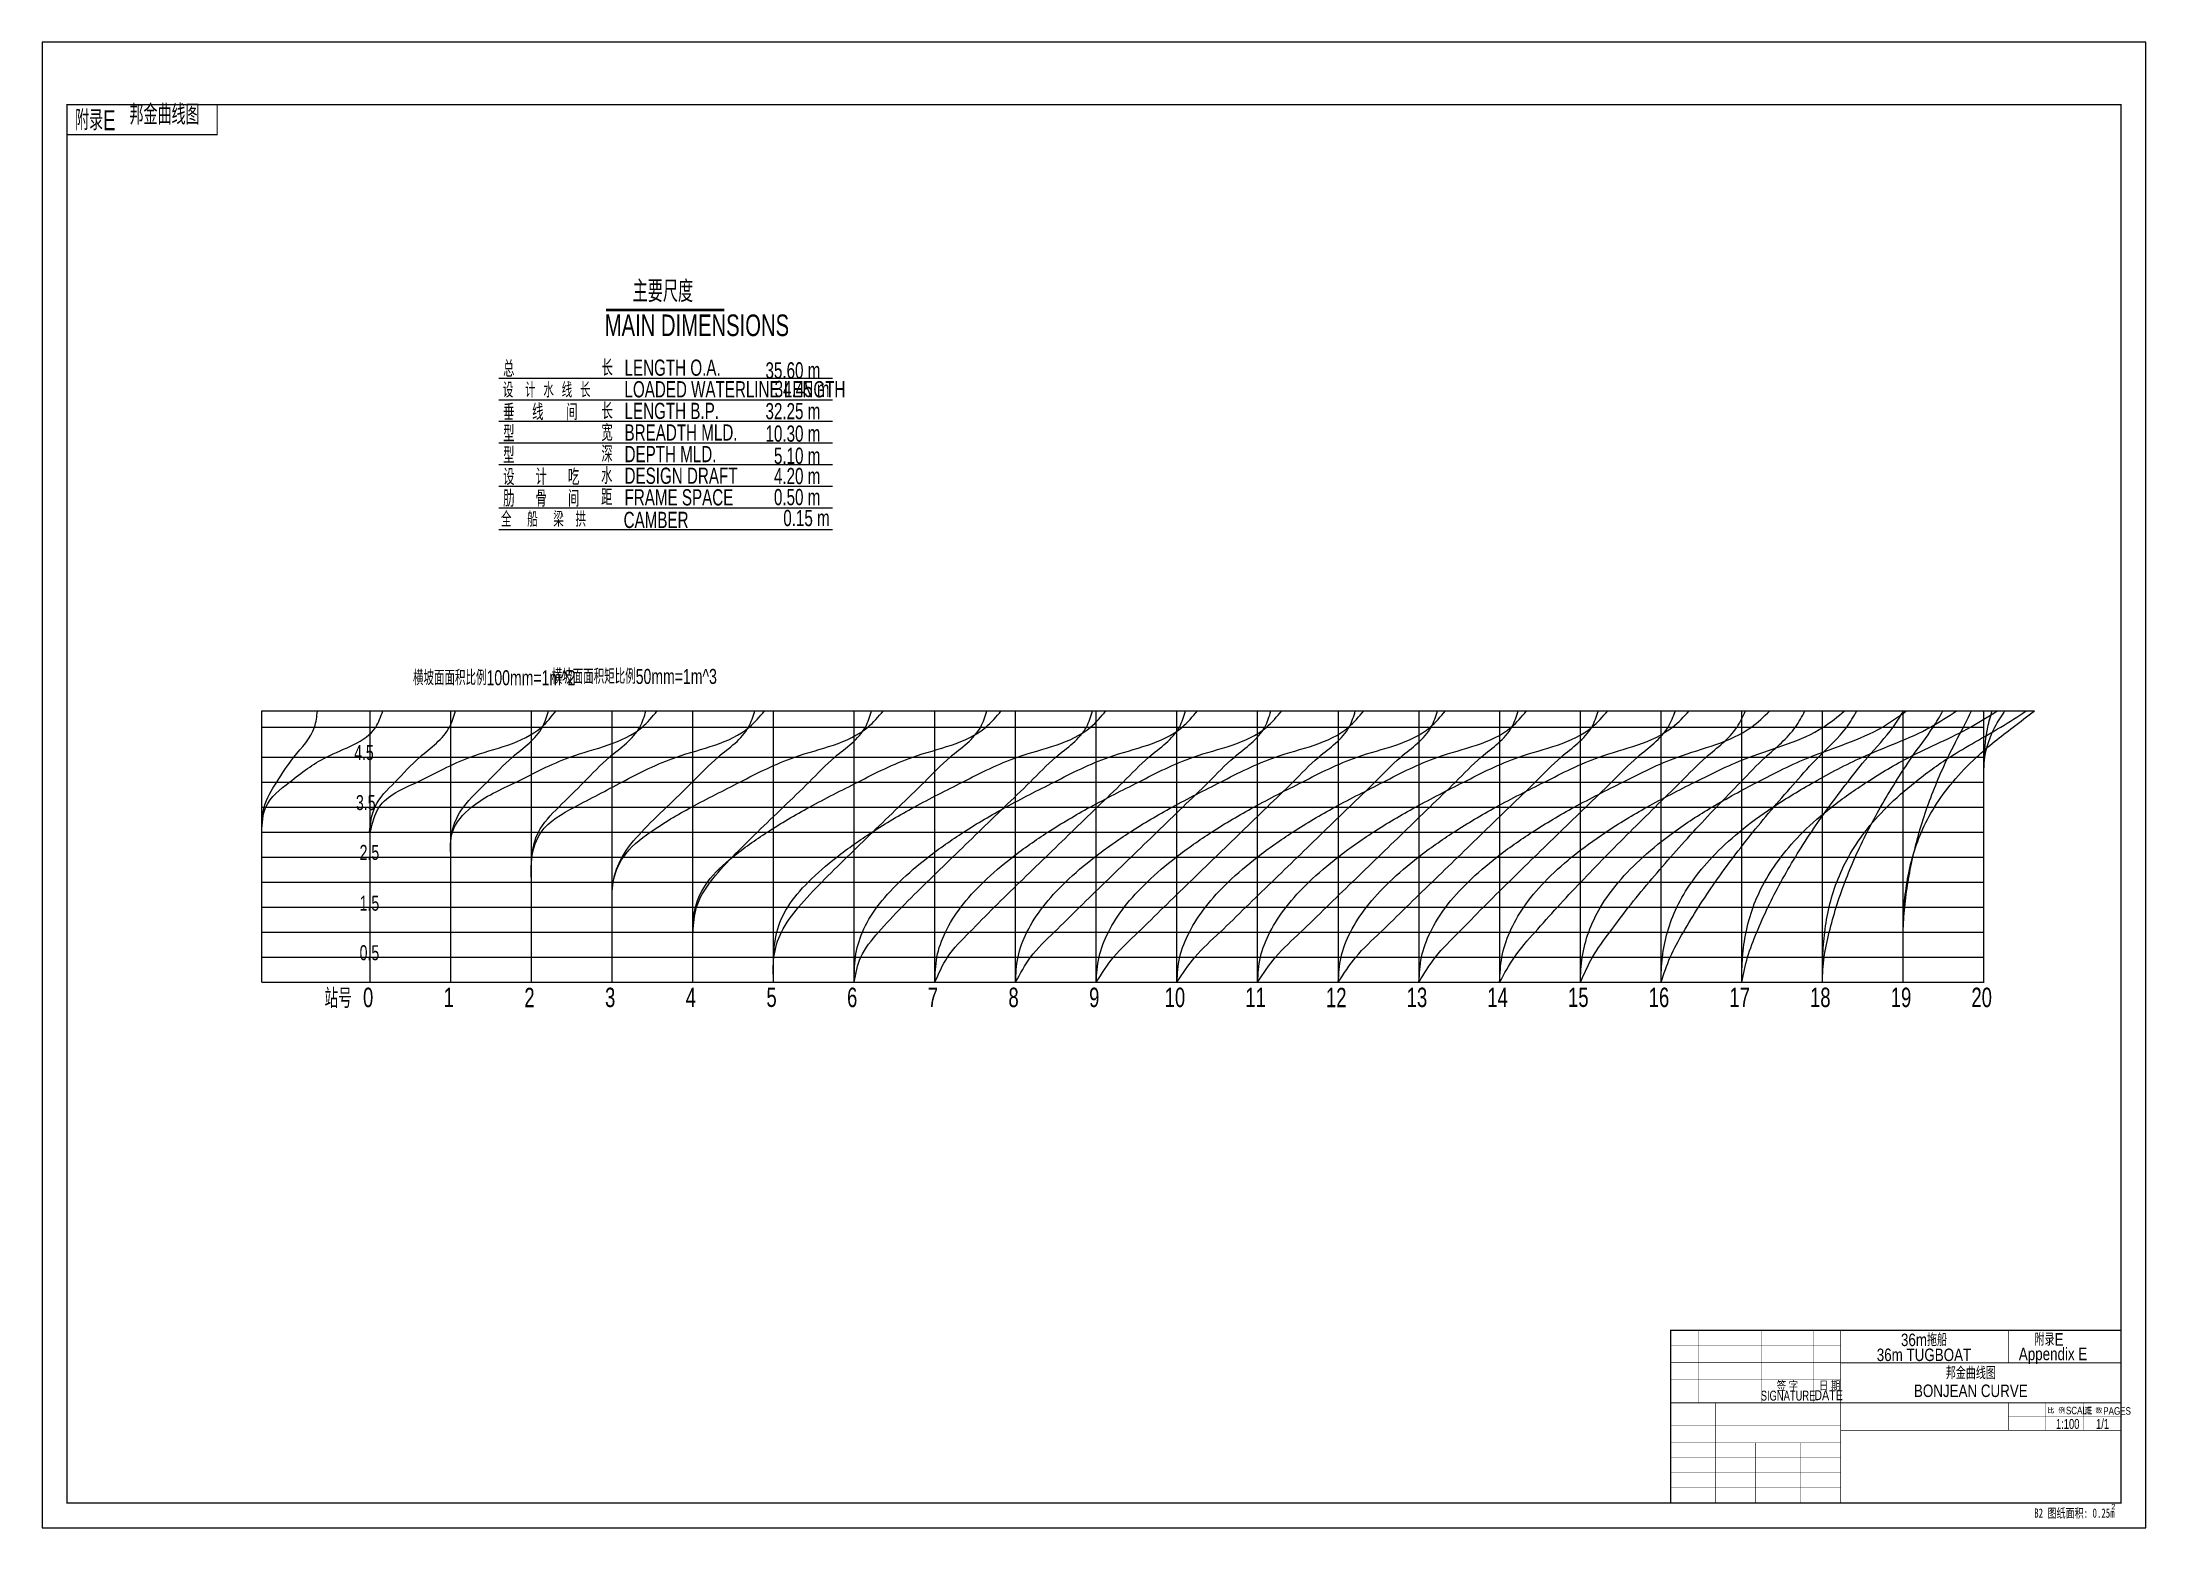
# Model space of a CAD drawing. Extents: x -698861 to -656811, y -210791 to -181091.
import ezdxf
from ezdxf.enums import TextEntityAlignment as Align

# ---------------------------------------------------------------- set-up
doc = ezdxf.new("R2010")
doc.units = 0
doc.header["$LTSCALE"] = 500
doc.header["$MEASUREMENT"] = 0
doc.linetypes.add('XX3', pattern=[5, 3, -2])
doc.linetypes.add('虚线 __ __ __ __ __ __ __ __ __ __ __ __ __ _', pattern=[0.75, 0.5, -0.25])
doc.layers.get('0').update_dxf_attribs({"linetype": 'CONTINUOUS', "lineweight": 20})
for name, color, linetype in [('00', 7, 'CONTINUOUS'), ('TitleBar', 7, 'CONTINUOUS'), ('XX1-5', 2, 'XX3')]:
    doc.layers.add(name, color=color, linetype=linetype)
doc.layers.add('图框', color=3, linetype='CONTINUOUS', lineweight=20)
doc.layers.add('虚线', color=1, linetype='虚线 __ __ __ __ __ __ __ __ __ __ __ __ __ _', lineweight=20)
doc.styles.add('HZ', font='')
doc.styles.add('SWISS721LIGHTBT', font='romany.shx', dxfattribs={"bigfont": 'hztxt.shx'})
doc.styles.add('中英混排2', font='romany.shx', dxfattribs={"width": 0.7, "height": 300, "bigfont": 'hztxt.shx'})
doc.styles.add('公司名称', font='')
doc.styles.add('西文', font='romany.shx', dxfattribs={"width": 0.8, "bigfont": 'hztxt.shx'})
doc.styles.get('HZ').set_extended_font_data('SimSun')
doc.styles.get('公司名称').set_extended_font_data('SimHei')

# ---------------------------------------------------------------- blocks, each defined once
blk = doc.blocks.new('*U165')
at = {"layer": '虚线', "color": 0, "linetype": 'ByBlock'}
blk.add_line((-3, 0), (-3, 5422), dxfattribs=at)
blk = doc.blocks.new('*U166')
at = {"layer": '虚线', "color": 0, "linetype": 'ByBlock', "lineweight": -2, "transparency": 16777216}
for p in [(0, 0), (1612.5, 0), (3225, 0), (4837.5, 0), (6450, 0), (8062.5, 0), (9675, 0), (11287.5, 0), (12900, 0), (14512.5, 0), (16125, 0), (17737.5, 0), (19350, 0), (20962.5, 0), (22575, 0), (24187.5, 0), (25800, 0), (27412.5, 0), (29025, 0), (30637.5, 0)]:
    blk.add_blockref('*U165', p, dxfattribs=at)
blk = doc.blocks.new('坐标轴')
at = {"layer": '虚线', "color": 0, "linetype": 'ByBlock'}
for p, q in [((-2166, 0), (-2166, 5422)), ((-2166, 5422), (0, 5422)), ((-2166, 5100), (32250, 5100)), ((0, 5422), (32250, 5422)), ((0, 0), (0, 5422)), ((-2166, 4500), (32250, 4500)), ((-2166, 4000), (32250, 4000)), ((-2166, 3500), (32250, 3500)), ((-2166, 3000), (32250, 3000)), ((-2166, 2500), (32250, 2500)), ((-2166, 2000), (32250, 2000)), ((-2166, 1500), (32250, 1500)), ((-2166, 1000), (32250, 1000)), ((-2166, 500), (32250, 500)), ((0, 0), (0, 500)), ((-2166, 0), (32262, 0))]:
    blk.add_line(p, q, dxfattribs=at)
blk.add_blockref('*U166', (1616, 0), dxfattribs=at)
blk = doc.blocks.new('面积矩')
at = {"layer": '虚线', "color": 2, "linetype": 'ByBlock'}
for points in [[(-4332, 3000), (-4171, 3500), (-3222, 4000), (-1752, 4500), (220, 5100), (504, 5422)], [(2, 3000), (358, 3500), (1874, 4000), (3999, 4500), (6848, 5100), (7430, 5422)], [(3225, 2500), (3288, 3000), (4053, 3500), (5833, 4000), (7987, 4500), (10873, 5100), (11472, 5422)], [(6450, 2000), (6467, 2500), (6833, 3000), (8172, 3500), (10065, 4000), (12240, 4500), (15154, 5100), (15766, 5422)], [(9675, 1500), (9713, 2000), (10122, 2500), (11196, 3000), (12845, 3500), (14777, 4000), (16969, 4500), (19897, 5100), (20513, 5422)], [(12900, 1000), (13001, 1500), (13488, 2000), (14486, 2500), (15876, 3000), (17557, 3500), (19495, 4000), (21687, 4500), (24614, 5100), (25227, 5422)], [(16125, 500), (16254, 1000), (16690, 1500), (17509, 2000), (18648, 2500), (20062, 3000), (21744, 3500), (23682, 4000), (25874, 4500), (28800, 5100), (29410, 5422)], [(19350, 0), (19399, 500), (19675, 1000), (20257, 1500), (21146, 2000), (22304, 2500), (23722, 3000), (25404, 3500), (27342, 4000), (29534, 4500), (32460, 5100), (33068, 5422)], [(22575, 0), (22656, 500), (22994, 1000), (23612, 1500), (24512, 2000), (25674, 2500), (27092, 3000), (28774, 3500), (30712, 4000), (32904, 4500), (35830, 5100), (36437, 5422)], [(25800, 0), (25896, 500), (26254, 1000), (26886, 1500), (27792, 2000), (28956, 2500), (30374, 3000), (32056, 3500), (33994, 4000), (36186, 4500), (39111, 5100), (39718, 5422)], [(29025, 0), (29134, 500), (29508, 1000), (30146, 1500), (31054, 2000), (32218, 2500), (33636, 3000), (35318, 3500), (37256, 4000), (39448, 4500), (42373, 5100), (42980, 5422)], [(32250, 0), (32363, 500), (32745, 1000), (33388, 1500), (34297, 2000), (35460, 2500), (36878, 3000), (38561, 3500), (40499, 4000), (42673, 4500), (45616, 5100), (46223, 5422)], [(35475, 0), (35588, 500), (35969, 1000), (36612, 1500), (37520, 2000), (38684, 2500), (40102, 3000), (41784, 3500), (43711, 4000), (45914, 4500), (48844, 5100), (49468, 5422)], [(38700, 0), (38810, 500), (39186, 1000), (39826, 1500), (40734, 2000), (41898, 2500), (43316, 3000), (44998, 3500), (46936, 4000), (49128, 4500), (52064, 5100), (52725, 5422)], [(41925, 0), (42028, 500), (42382, 1000), (42996, 1500), (43885, 2000), (45037, 2500), (46451, 3000), (48134, 3500), (50072, 4000), (52264, 4500), (55211, 5100), (55947, 5422)], [(45150, 0), (45240, 500), (45554, 1000), (46112, 1500), (46936, 2000), (48027, 2500), (49391, 3000), (51037, 3500), (52956, 4000), (55138, 4500), (58092, 5100), (58936, 5422)], [(48375, 0), (48449, 500), (48710, 1000), (49184, 1500), (49903, 2000), (50875, 2500), (52111, 3000), (53637, 3500), (55452, 4000), (57552, 4500), (60449, 5100), (61406, 5422)], [(51600, 0), (51656, 500), (51857, 1000), (52235, 1500), (52826, 2000), (53648, 2500), (54720, 3000), (56073, 3500), (57716, 4000), (59652, 4500), (62376, 5100), (63407, 5422)], [(54825, 0), (54861, 500), (55002, 1000), (55282, 1500), (55738, 2000), (56393, 2500), (57272, 3000), (58412, 3500), (59828, 4000), (61532, 4500), (63974, 5100), (65032, 5422)], [(58050, 0), (58064, 500), (58143, 1000), (58319, 1500), (58626, 2000), (59092, 2500), (59747, 3000), (60626, 3500), (61755, 4000), (63144, 4500), (65184, 5100), (66193, 5422)], [(61277, 1000), (61319, 1500), (61435, 2000), (61655, 2500), (62008, 3000), (62533, 3500), (63260, 4000), (64211, 4500), (65681, 5100), (66530, 5422)], [(64500, 4000), (64549, 4500), (64950, 5100), (65350, 5422)]]:
    blk.add_spline(points, degree=3, dxfattribs=at)

msp = doc.modelspace()

# ---------------------------------------------------------------- linework, layer by layer
at = {"lineweight": 40}
msp.add_line((-687589, -186444), (-685226, -186444), dxfattribs=at)
at = {"lineweight": 20}
for p, q in [((-689732, -187807), (-683060, -187807)), ((-689732, -188239), (-683060, -188239)), ((-689732, -188671), (-683060, -188671)), ((-689732, -189103), (-683060, -189103)), ((-689732, -189535), (-683060, -189535)), ((-689732, -189535), (-683060, -189535)), ((-689732, -189967), (-683060, -189967)), ((-689732, -190399), (-683060, -190399)), ((-689732, -190399), (-683060, -190399)), ((-689732, -190399), (-683060, -190399)), ((-689732, -190831), (-683060, -190831))]:
    msp.add_line(p, q, dxfattribs=at)
at = {"color": 7, "linetype": 'ByBlock', "lineweight": 13, "const_width": 25}
msp.add_lwpolyline([(-698361, -182941), (-695361, -182941), (-695361, -182341)], dxfattribs=at)
at = {"color": 7, "const_width": 25}
msp.add_lwpolyline([(-657311, -182341), (-657311, -210291), (-698361, -210291), (-698361, -182341)], close=True, dxfattribs=at)
at = {"color": 7, "lineweight": 20, "const_width": 25}
msp.add_lwpolyline([(-666311, -210291), (-657311, -210291), (-657311, -206841), (-666311, -206841)], close=True, dxfattribs=at)
at = {"color": 7, "const_width": 7.5}
for points in [[(-665761, -208291), (-665761, -206841)], [(-664489, -206841), (-664489, -208291)], [(-663461, -208291), (-663461, -206841)], [(-666311, -207137), (-662911, -207137)], [(-666311, -207481), (-662911, -207481)], [(-666311, -207831), (-662911, -207831)], [(-665411, -210291), (-665411, -208291)], [(-659561, -208841), (-659561, -208291)], [(-657311, -208566), (-659561, -208566)], [(-662911, -208751), (-666311, -208751)], [(-662911, -209091), (-666311, -209091)], [(-662911, -209391), (-666311, -209391)], [(-664611, -209091), (-664611, -210291)], [(-663711, -209091), (-663711, -210291)], [(-662911, -209691), (-666311, -209691)], [(-662911, -209991), (-666311, -209991)]]:
    msp.add_lwpolyline(points, dxfattribs=at)
at = {"const_width": 7.5}
for points in [[(-658811, -208841), (-658811, -208291)], [(-658061, -208841), (-658061, -208291)]]:
    msp.add_lwpolyline(points, dxfattribs=at)
at = {"color": 3, "const_width": 7.5}
msp.add_lwpolyline([(-657311, -209791), (-657311, -210291), (-657811, -210291)], dxfattribs=at)
msp.add_lwpolyline([(-657311, -209791), (-657311, -210291), (-657811, -210291)], dxfattribs=at)
at = {"layer": 'TitleBar', "color": 7, "const_width": 15}
for points in [[(-662911, -206841), (-662911, -210291)], [(-659561, -207491), (-659561, -206841)], [(-662911, -207491), (-657311, -207491)], [(-666311, -208291), (-657311, -208291)], [(-657311, -208841), (-662911, -208841)]]:
    msp.add_lwpolyline(points, dxfattribs=at)
at = {"layer": 'XX1-5', "color": 7, "linetype": 'ByBlock', "lineweight": 13}
for p, q in [((-698861, -181091), (-698861, -210791)), ((-656811, -181091), (-698861, -181091)), ((-656811, -210791), (-656811, -181091)), ((-698861, -210791), (-656811, -210791))]:
    msp.add_line(p, q, dxfattribs=at)
at = {"layer": '虚线', "color": 0, "linetype": 'ByBlock'}
msp.add_line((-660053, -194461), (-659038, -194461), dxfattribs=at)
at = {"layer": '虚线', "color": 1, "linetype": 'ByBlock'}
for p, q in [((-692315, -196883), (-692315, -196883)), ((-685853, -198883), (-685850, -198883))]:
    msp.add_line(p, q, dxfattribs=at)
at = {"layer": '虚线', "linetype": 'ByBlock'}
for points in [[(-694469, -196883), (-694422, -196383), (-694172, -195883), (-693826, -195383), (-693415, -194783), (-693358, -194461)], [(-692315, -196883), (-692209, -196383), (-691809, -195883), (-691309, -195383), (-690716, -194783), (-690601, -194461)], [(-690690, -197383), (-690669, -196883), (-690439, -196383), (-689967, -195883), (-689460, -195383), (-688859, -194783), (-688741, -194461)], [(-689078, -197883), (-688941, -196883), (-688534, -196383), (-688031, -195883), (-687519, -195383), (-686912, -194783), (-686791, -194461)], [(-687465, -198383), (-687446, -197883), (-687269, -197383), (-686883, -196883), (-686379, -196383), (-685865, -195883), (-685349, -195383), (-684739, -194783), (-684617, -194461)], [(-685850, -198883), (-685778, -198383), (-685507, -197883), (-685068, -197383), (-684563, -196883), (-684047, -196383), (-683531, -195883), (-683015, -195383), (-682405, -194783), (-682283, -194461)], [(-684240, -199883), (-684233, -199383), (-684084, -198883), (-683741, -198383), (-683278, -197883), (-682773, -197383), (-682259, -196883), (-681743, -196383), (-681227, -195883), (-680711, -195383), (-680101, -194783), (-679979, -194461)], [(-682628, -199883), (-682496, -199383), (-682143, -198883), (-681679, -198383), (-681175, -197883), (-680661, -197383), (-680145, -196883), (-679629, -196383), (-679113, -195883), (-678597, -195383), (-677987, -194783), (-677865, -194461)], [(-681015, -199883), (-680763, -199383), (-680323, -198883), (-679829, -198383), (-679318, -197883), (-678802, -197383), (-678286, -196883), (-677770, -196383), (-677254, -195883), (-676738, -195383), (-676128, -194783), (-676006, -194461)], [(-679403, -199883), (-679102, -199383), (-678632, -198883), (-678126, -198383), (-677611, -197883), (-677095, -197383), (-676579, -196883), (-676063, -196383), (-675547, -195883), (-675031, -195383), (-674421, -194783), (-674299, -194461)], [(-677790, -199883), (-677444, -199383), (-676951, -198883), (-676440, -198383), (-675925, -197883), (-675409, -197383), (-674893, -196883), (-674377, -196383), (-673861, -195883), (-673345, -195383), (-672735, -194783), (-672613, -194461)], [(-676178, -199883), (-675820, -199383), (-675316, -198883), (-674801, -198383), (-674285, -197883), (-673769, -197383), (-673253, -196883), (-672737, -196383), (-672221, -195883), (-671705, -195383), (-671095, -194783), (-670973, -194461)], [(-674565, -199883), (-674209, -199383), (-673706, -198883), (-673191, -198383), (-672675, -197883), (-672159, -197383), (-671642, -196883), (-671127, -196383), (-670611, -195883), (-670095, -195383), (-669484, -194783), (-669359, -194461)], [(-672953, -199883), (-672603, -199383), (-672108, -198883), (-671596, -198383), (-671080, -197883), (-670564, -197383), (-670048, -196883), (-669532, -196383), (-669016, -195883), (-668500, -195383), (-667888, -194783), (-667755, -194461)], [(-671340, -199883), (-671010, -199383), (-670544, -198883), (-670053, -198383), (-669548, -197883), (-669038, -197383), (-668523, -196883), (-668007, -196383), (-667491, -195883), (-666975, -195383), (-666361, -194783), (-666214, -194461)], [(-669728, -199883), (-669434, -199383), (-669021, -198883), (-668575, -198383), (-668108, -197883), (-667624, -197383), (-667128, -196883), (-666623, -196383), (-666113, -195883), (-665599, -195383), (-664984, -194783), (-664816, -194461)], [(-668115, -199883), (-667871, -199383), (-667529, -198883), (-667150, -198383), (-666742, -197883), (-666312, -197383), (-665862, -196883), (-665395, -196383), (-664911, -195883), (-664417, -195383), (-663814, -194783), (-663626, -194461)], [(-666503, -199883), (-666319, -199383), (-666056, -198883), (-665753, -198383), (-665419, -197883), (-665055, -197383), (-664665, -196883), (-664250, -196383), (-663813, -195883), (-663358, -195383), (-662792, -194783), (-662589, -194461)], [(-664890, -199883), (-664772, -199383), (-664588, -198883), (-664365, -198383), (-664107, -197883), (-663818, -197383), (-663498, -196883), (-663149, -196383), (-662772, -195883), (-662372, -195383), (-661864, -194783), (-661658, -194461)], [(-663278, -199883), (-663242, -199383), (-663140, -198883), (-663001, -198383), (-662827, -197883), (-662621, -197383), (-662384, -196883), (-662114, -196383), (-661814, -195883), (-661487, -195383), (-661064, -194783), (-660868, -194461)], [(-661665, -199383), (-661663, -198883), (-661631, -198383), (-661566, -197883), (-661469, -197383), (-661341, -196883), (-661181, -196383), (-660988, -195883), (-660765, -195383), (-660459, -194783), (-660296, -194461)], [(-660053, -195883), (-660042, -195383), (-659972, -194783), (-659883, -194461)]]:
    msp.add_spline(points, degree=3, dxfattribs=at)

# ---------------------------------------------------------------- block references
at = {"layer": '虚线', "color": 0, "linetype": 'ByBlock'}
msp.add_blockref('坐标轴', (-692303, -199883), dxfattribs=at)
at = {"layer": '虚线', "color": 1, "linetype": 'ByBlock', "xscale": 0.5}
msp.add_blockref('面积矩', (-692303, -199883), dxfattribs=at)

# ---------------------------------------------------------------- texts
at = {"lineweight": 20, "style": '中英混排2', "width": 0.7}
for s, height, p in [('主要尺度', 432, (-687058, -186290)), ('MAIN DIMENSIONS', 432, (-687615, -186968)), ('总', 324, (-689646, -187786)), ('长', 324, (-687679, -187766)), ('LENGTH O.A.', 324, (-687219, -187761)), ('设   计  水  线  长          ', 300, (-689652, -188196)), ('LOADED WATERLINE LENGTH ', 324, (-687220, -188193)), (' 34.45 m', 324, (-684303, -188187)), ('垂', 324, (-689646, -188650)), ('线', 324, (-689066, -188650)), ('间', 324, (-688385, -188650)), ('长', 324, (-687680, -188630)), ('LENGTH B.P.', 324, (-687219, -188625)), ('型', 324, (-689646, -189082)), ('宽', 324, (-687683, -189062)), ('BREADTH MLD.', 324, (-687219, -189057)), ('型', 324, (-689646, -189514)), ('深', 324, (-687683, -189491)), ('DEPTH MLD.', 324, (-687219, -189489)), ('设', 324, (-689646, -189946)), ('计', 324, (-688998, -189946)), ('吃', 324, (-688350, -189946)), ('水', 324, (-687689, -189923)), ('DESIGN DRAFT', 324, (-687219, -189921)), ('肋', 324, (-689646, -190378)), ('骨', 324, (-688998, -190378)), ('间', 324, (-688350, -190378)), ('距', 324, (-687689, -190355)), ('FRAME SPACE', 324, (-687219, -190353)), ('全    船    梁   拱           ', 300, (-689688, -190779)), ('CAMBER', 324, (-687238, -190804)), ('0.15 m', 324, (-684046, -190766))]:
    msp.add_text(s, height=height, dxfattribs=at).set_placement(p)
for s, p in [('35.60 m', (-683306, -187815)), ('32.25 m', (-683306, -188630)), ('10.30 m', (-683306, -189079)), ('5.10 m', (-683306, -189522)), ('4.20 m', (-683306, -189927)), ('0.50 m', (-683306, -190348))]:
    msp.add_text(s, height=324, dxfattribs=at).set_placement(p, align=Align.RIGHT)
at = {"color": 1, "lineweight": 20, "ltscale": 2, "style": '中英混排2', "width": 0.710555}
for s, p in [('站号', (-692942, -200184)), ('0', (-692344, -200186)), ('1', (-690731, -200186)), ('2', (-689119, -200186)), ('3', (-687506, -200186)), ('4', (-685894, -200186)), ('5', (-684281, -200186)), ('6', (-682669, -200186)), ('7', (-681056, -200186)), ('8', (-679444, -200186)), ('9', (-677831, -200186)), ('10', (-676219, -200186)), ('11', (-674606, -200186)), ('12', (-672994, -200186)), ('13', (-671381, -200186)), ('14', (-669769, -200186)), ('15', (-668156, -200186)), ('16', (-666544, -200186)), ('17', (-664931, -200186)), ('18', (-663319, -200186)), ('19', (-661706, -200186)), ('20', (-660094, -200186))]:
    msp.add_text(s, height=388, dxfattribs=at).set_placement(p, align=Align.MIDDLE)
at = {"color": 4, "style": 'SWISS721LIGHTBT', "width": 0.8}
for s, p in [('36m拖船', (-661247, -207032)), ('36m TUGBOAT', (-661247, -207331)), ('邦金曲线图', (-660311, -207694)), ('BONJEAN CURVE', (-660311, -208050))]:
    msp.add_text(s, height=250, dxfattribs=at).set_placement(p, align=Align.MIDDLE_CENTER)
for s, p in [('附录E', (-659038, -207148)), ('Appendix E', (-659351, -207438))]:
    msp.add_text(s, height=250, dxfattribs=at).set_placement(p)
at = {"color": 4, "lineweight": 20, "style": '中英混排2'}
for s, width, p in [('SIGNATURE', 0.7, (-663964, -208247, 0)), ('DATE', 0.8, (-663154, -208238))]:
    msp.add_text(s, height=200, dxfattribs=dict(at, width=width)).set_placement(p, align=Align.CENTER)
at = {"color": 4, "lineweight": 20, "style": '中英混排2', "width": 0.7}
msp.add_text('签 字', height=200, dxfattribs=at).set_placement((-663977, -207956, 0), align=Align.MIDDLE_CENTER)
msp.add_text('日 期', height=200, dxfattribs=at).set_placement((-663348, -208049))
at = {"color": 4, "style": '公司名称'}
for s, p in [('比 例', (-658422, -208441)), ('页 数', (-657681, -208441))]:
    msp.add_text(s, height=100, dxfattribs=at).set_placement(p, align=Align.MIDDLE_RIGHT)
at = {"color": 7, "style": 'HZ', "width": 0.7}
msp.add_text('B2 图纸面积: 0.25m ', height=185, dxfattribs=at).set_placement((-659044, -210587))
at = {"layer": '00', "color": 4, "insert": (-698202, -182453), "char_height": 400, "attachment_point": 1, "style": '中英混排2'}
msp.add_mtext_dynamic_manual_height_columns('附录E', width=2556.68, gutter_width=1500, heights=[0], dxfattribs=at)
at = {"layer": '00', "color": 4, "insert": (-697114, -182341), "char_height": 500, "width": 2386.42, "attachment_point": 1, "style": '中英混排2'}
msp.add_mtext('{\\H0.8x;邦金曲线图} ', dxfattribs=at)
at = {"layer": 'TitleBar', "color": 4, "style": 'SWISS721LIGHTBT', "width": 0.8}
msp.add_text('SCALE', height=150, dxfattribs=at).set_placement((-658410, -208519))
msp.add_text('PAGES', height=150, dxfattribs=at).set_placement((-657664, -208453), align=Align.MIDDLE_LEFT)
at = {"layer": 'XX1-5', "color": 7, "style": '西文', "width": 0.8}
msp.add_text('2', height=110, dxfattribs=at).set_placement((-657503, -210421))
at = {"layer": '图框', "color": 4, "lineweight": 13, "style": '中英混排2', "width": 0.7}
for s, p in [('1:100', (-658609, -208812)), ('1/1', (-657808, -208812))]:
    msp.add_text(s, height=200, dxfattribs=at).set_placement(p)
at = {"layer": '虚线', "linetype": 'ByBlock', "insert": (-691448, -193647), "char_height": 300, "attachment_point": 1, "style": '中英混排2'}
msp.add_mtext_dynamic_manual_height_columns('横坡面面积比例100mm=1m^ 2', width=3785.49, gutter_width=1500, heights=[0], dxfattribs=at)
at = {"layer": '虚线', "color": 2, "linetype": 'ByBlock', "insert": (-688676, -193621), "char_height": 300, "attachment_point": 1, "style": '中英混排2'}
msp.add_mtext_dynamic_manual_height_columns('横坡面面积矩比例50mm=1m^ 3', width=3785.49, gutter_width=1500, heights=[0], dxfattribs=at)
at = {"layer": '虚线', "color": 0, "linetype": 'ByBlock', "char_height": 300, "attachment_point": 1, "style": '中英混排2'}
for s, insert in [('4.5', (-692623, -195143)), ('3.5', (-692587, -196143)), ('2.5', (-692514, -197138)), ('1.5', (-692514, -198154)), ('0.5', (-692514, -199143))]:
    msp.add_mtext_dynamic_manual_height_columns(s, width=283.1, gutter_width=1500, heights=[229], dxfattribs=dict(at, insert=insert))

doc.saveas('drawing.dxf')
